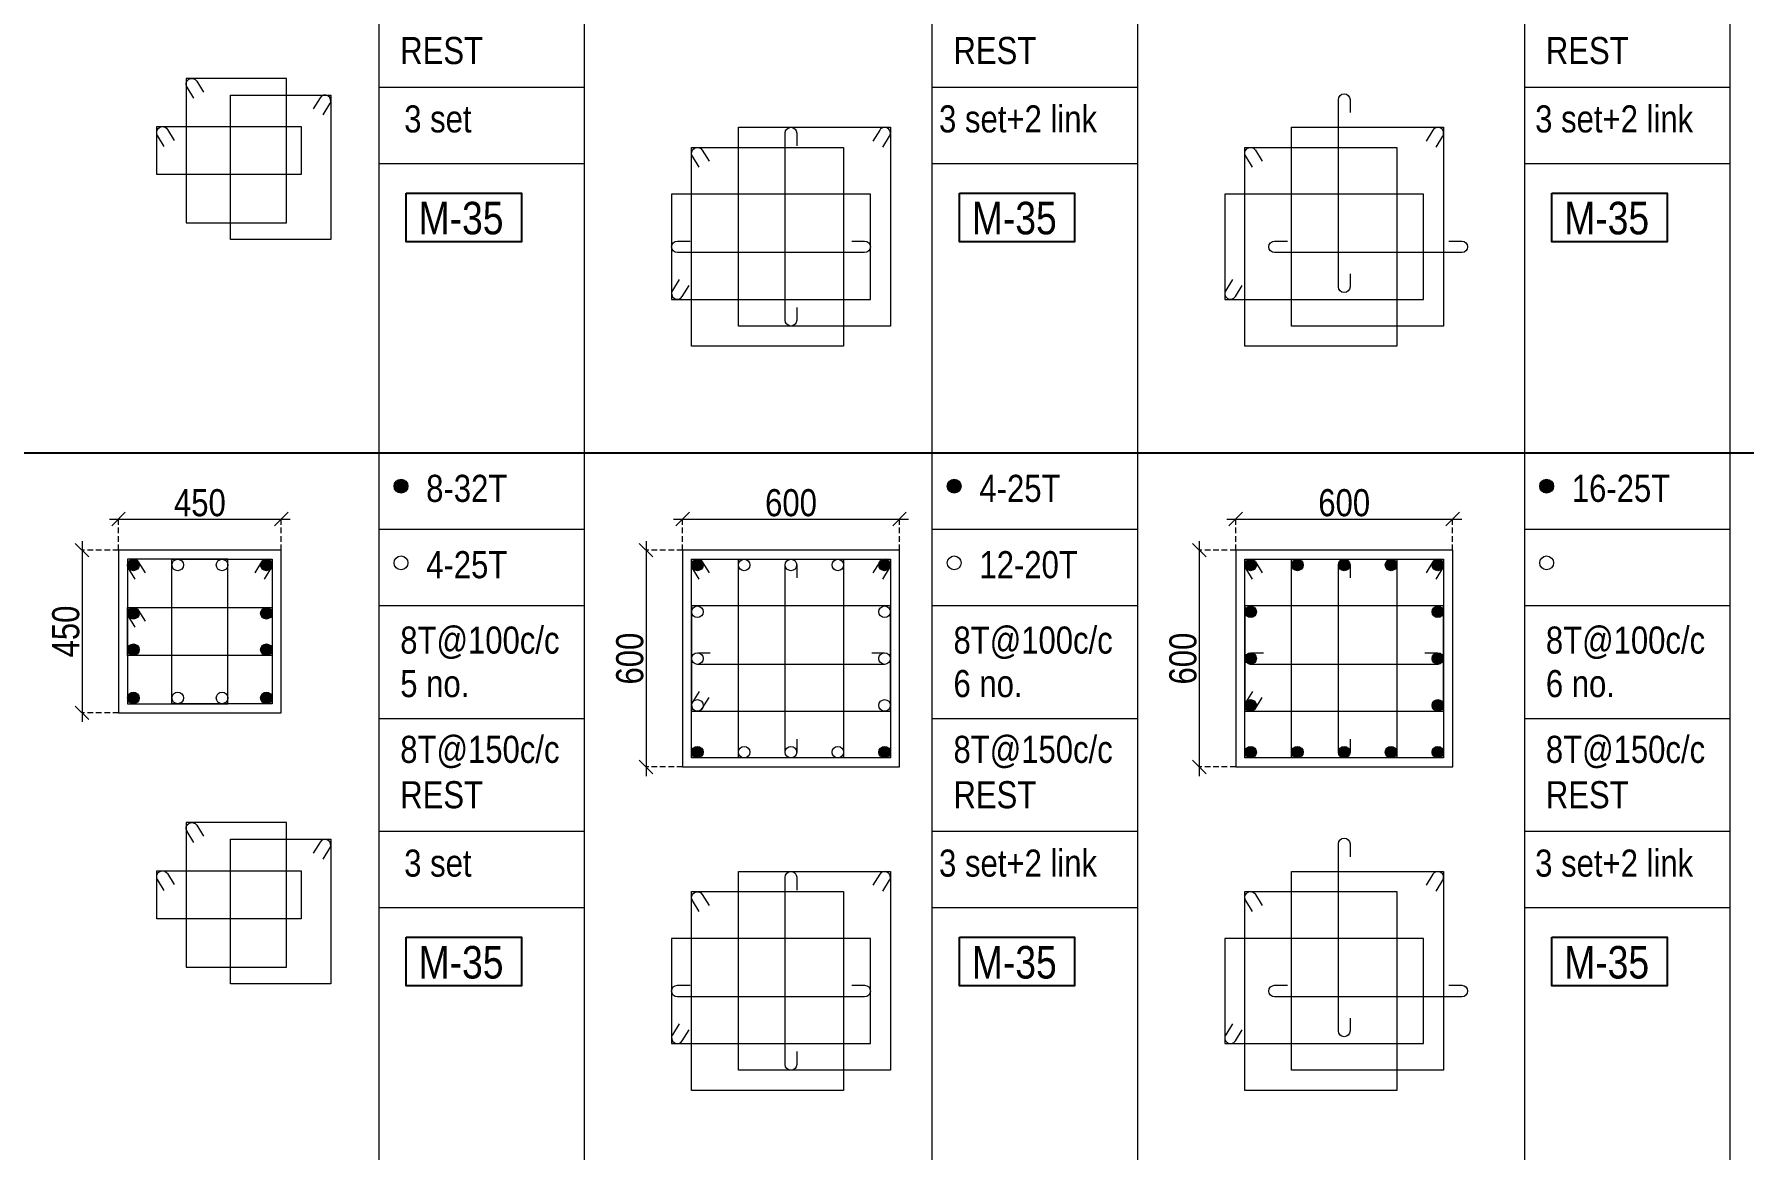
# Model space of a CAD drawing. Header units: millimetres. Extents: x 1112055 to 3390982, y -148532 to 766891.
# Drawn here: x 2142319 to 2161236, y 357993 to 370346 of the extents above; entities that cross this region are included whole.
import ezdxf
from ezdxf.enums import TextEntityAlignment as Align

# ---------------------------------------------------------------- set-up
doc = ezdxf.new("R2010")
doc.units = ezdxf.units.MM
doc.header["$PDMODE"] = 35
doc.header["$PDSIZE"] = -25
doc.linetypes.add('DASHED2', pattern=[0.375, 0.25, -0.125])
doc.linetypes.add('Hidden', pattern=[9.525, 6.35, -3.175])
for name, color, linetype, lineweight in [('B COL. SIZE DIM', 220, 'Continuous', 25), ('B COLSCH', 204, 'Continuous', 20), ('B COLUMN', 1, 'Hidden', 9), ('B STEEL', 34, 'Continuous', 15)]:
    doc.layers.add(name, color=color, linetype=linetype, lineweight=lineweight)
doc.layers.add('B TEXT', color=7, linetype='Continuous')
doc.styles.add('dim inside', font='romans.shx', dxfattribs={"width": 0.8, "height": 125})
doc.styles.add('SWINC', font='swissc.ttf')
doc.dimstyles.new('dim inside', dxfattribs={"dimtxt": 125, "dimasz": 100, "dimexe": 0, "dimexo": 0, "dimgap": 10, "dimtad": 0, "dimdec": 0, "dimzin": 0, "dimdsep": 46, "dimtxsty": 'dim inside', "dimblk": 'SMALL', "dimcen": 0.09, "dimadec": 0, "dimazin": 0, "dimtfac": 1, "dimtdec": 0, "dimtofl": 0, "dimtmove": 0, "dimatfit": 3, "dimfxl": 1, "dimtolj": 1, "dimtzin": 0, "dimarcsym": 2})

# ---------------------------------------------------------------- blocks, each defined once
blk = doc.blocks.new('_Oblique')
at = {"color": 0, "linetype": 'ByBlock', "lineweight": -2}
blk.add_line((-0.5, -0.5), (0.5, 0.5), dxfattribs=at)
blk = doc.blocks.new('*D1114')
at = {"layer": 'B COL. SIZE DIM', "color": 250, "lineweight": 9, "ltscale": 250, "transparency": 16777216}
blk.add_line((2143152, 364977), (2145152, 364977), dxfattribs=at)
at = {"layer": 'B COL. SIZE DIM', "color": 250, "linetype": 'DASHED2', "lineweight": 9, "ltscale": 250, "transparency": 16777216}
for p, q in [((2143252, 364632), (2143252, 364977)), ((2145052, 364632), (2145052, 364977))]:
    blk.add_line(p, q, dxfattribs=at)
at = {"layer": 'Defpoints', "color": 0, "ltscale": 250, "transparency": 16777216}
for p in [(2145052, 364977), (2143252, 364632), (2145052, 364632)]:
    blk.add_point(p, dxfattribs=at)
at = {"layer": 'B COL. SIZE DIM', "color": 250, "lineweight": 9, "ltscale": 250, "transparency": 16777216, "xscale": 150, "yscale": 150, "zscale": 150, "rotation": 180}
blk.add_blockref('_Oblique', (2143252, 364977), dxfattribs=at)
at = {"layer": 'B COL. SIZE DIM', "color": 250, "lineweight": 9, "ltscale": 250, "transparency": 16777216, "xscale": 150, "yscale": 150, "zscale": 150}
blk.add_blockref('_Oblique', (2145052, 364977), dxfattribs=at)
at = {"layer": 'B COL. SIZE DIM', "color": 6, "ltscale": 250, "transparency": 16777216, "insert": (2144152, 365156), "char_height": 300, "attachment_point": 5, "style": 'SWINC'}
blk.add_mtext('\\A1;450', dxfattribs=at)
blk = doc.blocks.new('*D1115')
at = {"layer": 'B COL. SIZE DIM', "color": 250, "lineweight": 9, "ltscale": 250, "transparency": 16777216}
blk.add_line((2142848, 364732), (2142848, 362732), dxfattribs=at)
at = {"layer": 'B COL. SIZE DIM', "color": 250, "linetype": 'DASHED2', "lineweight": 9, "ltscale": 250, "transparency": 16777216}
for p, q in [((2143252, 364632), (2142848, 364632)), ((2143252, 362832), (2142848, 362832))]:
    blk.add_line(p, q, dxfattribs=at)
at = {"layer": 'Defpoints', "color": 0, "ltscale": 250, "transparency": 16777216}
for p in [(2143252, 364632), (2142848, 362832), (2143252, 362832)]:
    blk.add_point(p, dxfattribs=at)
at = {"layer": 'B COL. SIZE DIM', "color": 250, "lineweight": 9, "ltscale": 250, "transparency": 16777216, "xscale": 150, "yscale": 150, "zscale": 150}
for p, rotation in [((2142848, 364632), 90), ((2142848, 362832), 270)]:
    blk.add_blockref('_Oblique', p, dxfattribs=dict(at, rotation=rotation))
at = {"layer": 'B COL. SIZE DIM', "color": 6, "ltscale": 250, "transparency": 16777216, "insert": (2142669, 363732), "char_height": 300, "attachment_point": 5, "rotation": 90, "style": 'SWINC'}
blk.add_mtext('\\A1;450', dxfattribs=at)
blk = doc.blocks.new('*D1127')
at = {"layer": 'B COL. SIZE DIM', "color": 250, "lineweight": 9, "ltscale": 250, "transparency": 16777216}
blk.add_line((2149393, 364977), (2151993, 364977), dxfattribs=at)
at = {"layer": 'B COL. SIZE DIM', "color": 250, "linetype": 'DASHED2', "lineweight": 9, "ltscale": 250, "transparency": 16777216}
for p, q in [((2149493, 364632), (2149493, 364977)), ((2151893, 364632), (2151893, 364977))]:
    blk.add_line(p, q, dxfattribs=at)
at = {"layer": 'Defpoints', "color": 0, "ltscale": 250, "transparency": 16777216}
for p in [(2151893, 364977), (2149493, 364632), (2151893, 364632)]:
    blk.add_point(p, dxfattribs=at)
at = {"layer": 'B COL. SIZE DIM', "color": 250, "lineweight": 9, "ltscale": 250, "transparency": 16777216, "xscale": 150, "yscale": 150, "zscale": 150, "rotation": 180}
blk.add_blockref('_Oblique', (2149493, 364977), dxfattribs=at)
at = {"layer": 'B COL. SIZE DIM', "color": 250, "lineweight": 9, "ltscale": 250, "transparency": 16777216, "xscale": 150, "yscale": 150, "zscale": 150}
blk.add_blockref('_Oblique', (2151893, 364977), dxfattribs=at)
at = {"layer": 'B COL. SIZE DIM', "color": 6, "ltscale": 250, "transparency": 16777216, "insert": (2150693, 365156), "char_height": 300, "attachment_point": 5, "style": 'SWINC'}
blk.add_mtext('\\A1;600', dxfattribs=at)
blk = doc.blocks.new('*D1128')
at = {"layer": 'B COL. SIZE DIM', "color": 250, "lineweight": 9, "ltscale": 250, "transparency": 16777216}
blk.add_line((2149089, 364732), (2149089, 362132), dxfattribs=at)
at = {"layer": 'B COL. SIZE DIM', "color": 250, "linetype": 'DASHED2', "lineweight": 9, "ltscale": 250, "transparency": 16777216}
for p, q in [((2149493, 364632), (2149089, 364632)), ((2149493, 362232), (2149089, 362232))]:
    blk.add_line(p, q, dxfattribs=at)
at = {"layer": 'Defpoints', "color": 0, "ltscale": 250, "transparency": 16777216}
for p in [(2149493, 364632), (2149089, 362232), (2149493, 362232)]:
    blk.add_point(p, dxfattribs=at)
at = {"layer": 'B COL. SIZE DIM', "color": 250, "lineweight": 9, "ltscale": 250, "transparency": 16777216, "xscale": 150, "yscale": 150, "zscale": 150}
for p, rotation in [((2149089, 364632), 90), ((2149089, 362232), 270)]:
    blk.add_blockref('_Oblique', p, dxfattribs=dict(at, rotation=rotation))
at = {"layer": 'B COL. SIZE DIM', "color": 6, "ltscale": 250, "transparency": 16777216, "insert": (2148910, 363432), "char_height": 300, "attachment_point": 5, "rotation": 90, "style": 'SWINC'}
blk.add_mtext('\\A1;600', dxfattribs=at)
blk = doc.blocks.new('*D1122')
at = {"layer": 'B COL. SIZE DIM', "color": 250, "lineweight": 9, "ltscale": 250, "transparency": 16777216}
blk.add_line((2155514, 364977), (2158114, 364977), dxfattribs=at)
at = {"layer": 'B COL. SIZE DIM', "color": 250, "linetype": 'DASHED2', "lineweight": 9, "ltscale": 250, "transparency": 16777216}
for p, q in [((2155614, 364632), (2155614, 364977)), ((2158014, 364632), (2158014, 364977))]:
    blk.add_line(p, q, dxfattribs=at)
at = {"layer": 'Defpoints', "color": 0, "ltscale": 250, "transparency": 16777216}
for p in [(2158014, 364977), (2155614, 364632), (2158014, 364632)]:
    blk.add_point(p, dxfattribs=at)
at = {"layer": 'B COL. SIZE DIM', "color": 250, "lineweight": 9, "ltscale": 250, "transparency": 16777216, "xscale": 150, "yscale": 150, "zscale": 150, "rotation": 180}
blk.add_blockref('_Oblique', (2155614, 364977), dxfattribs=at)
at = {"layer": 'B COL. SIZE DIM', "color": 250, "lineweight": 9, "ltscale": 250, "transparency": 16777216, "xscale": 150, "yscale": 150, "zscale": 150}
blk.add_blockref('_Oblique', (2158014, 364977), dxfattribs=at)
at = {"layer": 'B COL. SIZE DIM', "color": 6, "ltscale": 250, "transparency": 16777216, "insert": (2156814, 365156), "char_height": 300, "attachment_point": 5, "style": 'SWINC'}
blk.add_mtext('\\A1;600', dxfattribs=at)
blk = doc.blocks.new('*D1151')
at = {"layer": 'B COL. SIZE DIM', "color": 250, "lineweight": 9, "ltscale": 250, "transparency": 16777216}
blk.add_line((2155210, 364732), (2155210, 362132), dxfattribs=at)
at = {"layer": 'B COL. SIZE DIM', "color": 250, "linetype": 'DASHED2', "lineweight": 9, "ltscale": 250, "transparency": 16777216}
for p, q in [((2155614, 364632), (2155210, 364632)), ((2155614, 362232), (2155210, 362232))]:
    blk.add_line(p, q, dxfattribs=at)
at = {"layer": 'Defpoints', "color": 0, "ltscale": 250, "transparency": 16777216}
for p in [(2155614, 364632), (2155210, 362232), (2155614, 362232)]:
    blk.add_point(p, dxfattribs=at)
at = {"layer": 'B COL. SIZE DIM', "color": 250, "lineweight": 9, "ltscale": 250, "transparency": 16777216, "xscale": 150, "yscale": 150, "zscale": 150}
for p, rotation in [((2155210, 364632), 90), ((2155210, 362232), 270)]:
    blk.add_blockref('_Oblique', p, dxfattribs=dict(at, rotation=rotation))
at = {"layer": 'B COL. SIZE DIM', "color": 6, "ltscale": 250, "transparency": 16777216, "insert": (2155031, 363432), "char_height": 300, "attachment_point": 5, "rotation": 90, "style": 'SWINC'}
blk.add_mtext('\\A1;600', dxfattribs=at)

msp = doc.modelspace()

# ---------------------------------------------------------------- hatches: boundary and pattern name
at = {"layer": 'B STEEL', "lineweight": 9, "ltscale": 0.5}
h = msp.add_hatch(color=34, dxfattribs=at)
edge = h.paths.add_edge_path()
edge.add_arc((2146377.5, 365341.4), 76.8, 0, 360)
h = msp.add_hatch(color=34, dxfattribs=at)
edge = h.paths.add_edge_path()
edge.add_arc((2152499.1, 365341.4), 76.8, 0, 360)
h = msp.add_hatch(color=34, dxfattribs=at)
edge = h.paths.add_edge_path()
edge.add_arc((2159053.9, 365341.4), 76.8, 0, 360)
h = msp.add_hatch(color=34, dxfattribs=at)
edge = h.paths.add_edge_path()
edge.add_arc((2143415.8, 364468.3), 64, 0, 360)
h = msp.add_hatch(color=34, dxfattribs=at)
edge = h.paths.add_edge_path()
edge.add_arc((2144887.8, 364468.3), 64, 180, 540, ccw=False)
h = msp.add_hatch(color=34, dxfattribs=at)
edge = h.paths.add_edge_path()
edge.add_arc((2149656.7, 364468.3), 64, 0, 360)
h = msp.add_hatch(color=34, dxfattribs=at)
edge = h.paths.add_edge_path()
edge.add_arc((2151728.6, 364468.3), 64, 180, 540, ccw=False)
h = msp.add_hatch(color=34, dxfattribs=at)
edge = h.paths.add_edge_path()
edge.add_arc((2155778.3, 364468.3), 64, 0, 360)
h = msp.add_hatch(color=34, dxfattribs=at)
edge = h.paths.add_edge_path()
edge.add_arc((2156296.3, 364468.3), 64, 180, 540, ccw=False)
h = msp.add_hatch(color=34, dxfattribs=at)
edge = h.paths.add_edge_path()
edge.add_arc((2156814.2, 364468.3), 64, 180, 540, ccw=False)
h = msp.add_hatch(color=34, dxfattribs=at)
edge = h.paths.add_edge_path()
edge.add_arc((2157332.2, 364468.3), 64, 180, 540, ccw=False)
h = msp.add_hatch(color=34, dxfattribs=at)
edge = h.paths.add_edge_path()
edge.add_arc((2157850.2, 364468.3), 64, 180, 540, ccw=False)
at = {"layer": 'B STEEL'}
h = msp.add_hatch(color=34, dxfattribs=at)
edge = h.paths.add_edge_path()
edge.add_arc((2143415.8, 363933.9), 64, 0, 360)
h = msp.add_hatch(color=34, dxfattribs=at)
edge = h.paths.add_edge_path()
edge.add_arc((2144887.8, 363933.9), 64, 0, 360)
at = {"layer": 'B STEEL', "lineweight": 9, "ltscale": 0.5}
h = msp.add_hatch(color=34, dxfattribs=at)
edge = h.paths.add_edge_path()
edge.add_arc((2155778.3, 363950.3), 64, 180, 540, ccw=False)
h = msp.add_hatch(color=34, dxfattribs=at)
edge = h.paths.add_edge_path()
edge.add_arc((2157850.2, 363950.3), 64, 180, 540, ccw=False)
at = {"layer": 'B STEEL'}
h = msp.add_hatch(color=34, dxfattribs=at)
edge = h.paths.add_edge_path()
edge.add_arc((2143415.8, 363530.7), 64, 0, 360)
h = msp.add_hatch(color=34, dxfattribs=at)
edge = h.paths.add_edge_path()
edge.add_arc((2144887.8, 363530.7), 64, 0, 360)
at = {"layer": 'B STEEL', "lineweight": 9, "ltscale": 0.5}
h = msp.add_hatch(color=34, dxfattribs=at)
edge = h.paths.add_edge_path()
edge.add_arc((2155778.3, 363432.3), 64, 180, 540, ccw=False)
h = msp.add_hatch(color=34, dxfattribs=at)
edge = h.paths.add_edge_path()
edge.add_arc((2157850.2, 363432.3), 64, 180, 540, ccw=False)
h = msp.add_hatch(color=34, dxfattribs=at)
edge = h.paths.add_edge_path()
edge.add_arc((2143415.8, 362996.3), 64, 0, 360, ccw=False)
h = msp.add_hatch(color=34, dxfattribs=at)
edge = h.paths.add_edge_path()
edge.add_arc((2144887.8, 362996.3), 64, -180, 180)
h = msp.add_hatch(color=34, dxfattribs=at)
edge = h.paths.add_edge_path()
edge.add_arc((2155778.3, 362914.3), 64, 180, 540, ccw=False)
h = msp.add_hatch(color=34, dxfattribs=at)
edge = h.paths.add_edge_path()
edge.add_arc((2157850.2, 362914.3), 64, 180, 540, ccw=False)
h = msp.add_hatch(color=34, dxfattribs=at)
edge = h.paths.add_edge_path()
edge.add_arc((2149656.7, 362396.3), 64, 0, 360, ccw=False)
h = msp.add_hatch(color=34, dxfattribs=at)
edge = h.paths.add_edge_path()
edge.add_arc((2151728.6, 362396.3), 64, -180, 180)
h = msp.add_hatch(color=34, dxfattribs=at)
edge = h.paths.add_edge_path()
edge.add_arc((2155778.3, 362396.3), 64, 0, 360, ccw=False)
h = msp.add_hatch(color=34, dxfattribs=at)
edge = h.paths.add_edge_path()
edge.add_arc((2156296.3, 362396.3), 64, 180, 540, ccw=False)
h = msp.add_hatch(color=34, dxfattribs=at)
edge = h.paths.add_edge_path()
edge.add_arc((2156814.2, 362396.3), 64, 180, 540, ccw=False)
h = msp.add_hatch(color=34, dxfattribs=at)
edge = h.paths.add_edge_path()
edge.add_arc((2157332.2, 362396.3), 64, 180, 540, ccw=False)
h = msp.add_hatch(color=34, dxfattribs=at)
edge = h.paths.add_edge_path()
edge.add_arc((2157850.2, 362396.3), 64, -180, 180)

# ---------------------------------------------------------------- linework, layer by layer
msp.add_line((2087620, 365709.7), (2378433, 365709.7))
at = {"layer": 'B COLSCH', "color": 250, "lineweight": 0}
for p, q in [((2146131.2, 382189.4), (2146131.2, 332750.4)), ((2148405.6, 382189.4), (2148405.6, 323875.2)), ((2152252.8, 382189.4), (2152252.8, 332750.4)), ((2154527.2, 382189.4), (2154527.2, 323875.2)), ((2161082, 382189.4), (2161082, 323875.2)), ((2158807.7, 373949.6), (2158807.7, 332750.4)), ((2146131.2, 369760.1), (2148405.6, 369760.1)), ((2152252.8, 369760.1), (2154527.2, 369760.1)), ((2158807.7, 369760.1), (2161082, 369760.1)), ((2146131.2, 368915.1), (2148405.6, 368915.1)), ((2152252.8, 368915.1), (2154527.2, 368915.1)), ((2158807.7, 368915.1), (2161082, 368915.1)), ((2087620, 365709.7), (2216655.7, 365709.7)), ((2146131.2, 364864.8), (2148405.6, 364864.8)), ((2152252.8, 364864.8), (2154527.2, 364864.8)), ((2158807.7, 364864.8), (2161082, 364864.8)), ((2146131.2, 364019.8), (2148405.6, 364019.8)), ((2152252.8, 364019.8), (2154527.2, 364019.8)), ((2158807.7, 364019.8), (2161082, 364019.8)), ((2146131.2, 362770), (2148405.6, 362770)), ((2152252.8, 362770), (2154527.2, 362770)), ((2158807.7, 362770), (2161082, 362770)), ((2146131.2, 361520.2), (2148405.6, 361520.2)), ((2152252.8, 361520.2), (2154527.2, 361520.2)), ((2158807.7, 361520.2), (2161082, 361520.2)), ((2146131.2, 360675.2), (2148405.6, 360675.2)), ((2152252.8, 360675.2), (2154527.2, 360675.2)), ((2158807.7, 360675.2), (2161082, 360675.2))]:
    msp.add_line(p, q, dxfattribs=at)
at = {"layer": 'B COLUMN', "color": 1, "linetype": 'ByBlock', "lineweight": 20}
for points in [[(2143251.8, 362832.3), (2145051.8, 362832.3), (2145051.8, 364632.3), (2143251.8, 364632.3)], [(2149492.6, 362232.3), (2151892.6, 362232.3), (2151892.6, 364632.3), (2149492.6, 364632.3)], [(2155614.2, 362232.3), (2158014.2, 362232.3), (2158014.2, 364632.3), (2155614.2, 364632.3)]]:
    msp.add_lwpolyline(points, close=True, dxfattribs=at)
at = {"layer": 'B STEEL', "color": 34, "lineweight": 9, "ltscale": 0.5}
for points in [[(2143999.9, 368256.4), (2145109.2, 368256.4), (2145109.2, 369856.4), (2143999.9, 369856.4)], [(2145599.9, 368070.8), (2144490.5, 368070.8), (2144490.5, 369670.8), (2145599.9, 369670.8)], [(2143674, 369322), (2145274, 369322), (2145274, 368790.8), (2143674, 368790.8)], [(2151792.6, 369314.3), (2151792.6, 367114.3), (2150110.6, 367114.3), (2150110.6, 369314.3)], [(2157914.2, 369314.3), (2157914.2, 367114.3), (2156232.2, 367114.3), (2156232.2, 369314.3)], [(2151274.6, 369091.3), (2151274.6, 366891.3), (2149592.6, 366891.3), (2149592.6, 369091.3)], [(2157396.3, 369091.3), (2157396.3, 366891.3), (2155714.2, 366891.3), (2155714.2, 369091.3)], [(2149371.4, 367409.3), (2151571.4, 367409.3), (2151571.4, 368573.3), (2149371.4, 368573.3)], [(2155493, 367409.3), (2157693, 367409.3), (2157693, 368573.3), (2155493, 368573.3)], [(2143351.8, 362932.3), (2144461.2, 362932.3), (2144461.2, 364532.3), (2143351.8, 364532.3)], [(2144951.8, 362932.3), (2143842.5, 362932.3), (2143842.5, 364532.3), (2144951.8, 364532.3)], [(2151274.6, 364532.3), (2151274.6, 362332.3), (2149592.6, 362332.3), (2149592.6, 364532.3)], [(2151792.6, 364532.3), (2151792.6, 362332.3), (2150110.6, 362332.3), (2150110.6, 364532.3)], [(2157396.3, 364532.3), (2157396.3, 362332.3), (2155714.2, 362332.3), (2155714.2, 364532.3)], [(2157914.2, 364532.3), (2157914.2, 362332.3), (2156232.2, 362332.3), (2156232.2, 364532.3)], [(2143351.8, 363997.9), (2144951.8, 363997.9), (2144951.8, 363466.7), (2143351.8, 363466.7)], [(2149592.6, 362850.3), (2151792.6, 362850.3), (2151792.6, 364014.3), (2149592.6, 364014.3)], [(2155714.2, 362850.3), (2157914.2, 362850.3), (2157914.2, 364014.3), (2155714.2, 364014.3)], [(2143999.9, 360016.6), (2145109.2, 360016.6), (2145109.2, 361616.6), (2143999.9, 361616.6)], [(2145599.9, 359831), (2144490.5, 359831), (2144490.5, 361431), (2145599.9, 361431)], [(2143674, 361082.2), (2145274, 361082.2), (2145274, 360551), (2143674, 360551)], [(2151792.6, 361074.5), (2151792.6, 358874.5), (2150110.6, 358874.5), (2150110.6, 361074.5)], [(2157914.2, 361074.5), (2157914.2, 358874.5), (2156232.2, 358874.5), (2156232.2, 361074.5)], [(2151274.6, 360851.4), (2151274.6, 358651.4), (2149592.6, 358651.4), (2149592.6, 360851.4)], [(2157396.3, 360851.4), (2157396.3, 358651.4), (2155714.2, 358651.4), (2155714.2, 360851.4)], [(2149371.4, 359169.4), (2151571.4, 359169.4), (2151571.4, 360333.4), (2149371.4, 360333.4)], [(2155493, 359169.4), (2157693, 359169.4), (2157693, 360333.4), (2155493, 360333.4)]]:
    msp.add_lwpolyline(points, close=True, dxfattribs=at)
for points in [[(2144084.2, 369637.4), (2144009.4, 369758.8, -1), (2144118.4, 369826), (2144193.2, 369704.5)], [(2145515.6, 369451.7), (2145590.4, 369573.2, 1), (2145481.4, 369640.3), (2145406.6, 369518.9)], [(2156878.3, 367691.3), (2156878.3, 367548.6, -1), (2156750.2, 367548.6), (2156750.2, 369620.6, -1), (2156878.3, 369620.6), (2156878.3, 369478)], [(2143758.3, 369103), (2143683.5, 369224.4, -1), (2143792.6, 369291.6), (2143867.3, 369170.1)], [(2150756.7, 367321), (2150756.7, 367178.4, -1), (2150628.6, 367178.4), (2150628.6, 369250.3, -1), (2150756.7, 369250.3), (2150756.7, 369107.7)], [(2151708.4, 369095.3), (2151783.1, 369216.8, 1), (2151674.1, 369283.9), (2151599.3, 369162.4)], [(2157830, 369095.3), (2157904.7, 369216.8, 1), (2157795.7, 369283.9), (2157720.9, 369162.4)], [(2149676.9, 368872.2), (2149602.1, 368993.7, -1), (2149711.2, 369060.8), (2149785.9, 368939.3)], [(2155798.5, 368872.2), (2155723.7, 368993.7, -1), (2155832.8, 369060.8), (2155907.5, 368939.3)], [(2151364.7, 368055.3), (2151507.3, 368055.3, -1), (2151507.3, 367927.3), (2149435.4, 367927.3, -1), (2149435.4, 368055.3), (2149578, 368055.3)], [(2157973.2, 368055.3), (2158115.8, 368055.3, -1), (2158115.8, 367927.3), (2156043.8, 367927.3, -1), (2156043.8, 368055.3), (2156186.5, 368055.3)], [(2149455.6, 367628.3), (2149380.9, 367506.8, 1), (2149489.9, 367439.7), (2149564.7, 367561.2)], [(2155577.2, 367628.3), (2155502.5, 367506.8, 1), (2155611.5, 367439.7), (2155686.3, 367561.2)], [(2143436.1, 364313.2), (2143361.3, 364434.7, -1), (2143470.4, 364501.8), (2143545.1, 364380.3)], [(2144867.6, 364313.2), (2144942.3, 364434.7, 1), (2144833.3, 364501.8), (2144758.5, 364380.3)], [(2149676.9, 364313.2), (2149602.1, 364434.7, -1), (2149711.2, 364501.8), (2149785.9, 364380.3)], [(2150756.7, 362538.9), (2150756.7, 362396.3, -1), (2150628.6, 362396.3), (2150628.6, 364468.3, -1), (2150756.7, 364468.3), (2150756.7, 364325.6)], [(2151708.4, 364313.2), (2151783.1, 364434.7, 1), (2151674.1, 364501.8), (2151599.3, 364380.3)], [(2155798.5, 364313.2), (2155723.7, 364434.7, -1), (2155832.8, 364501.8), (2155907.5, 364380.3)], [(2156878.3, 362538.9), (2156878.3, 362396.3, -1), (2156750.2, 362396.3), (2156750.2, 364468.3, -1), (2156878.3, 364468.3), (2156878.3, 364325.6)], [(2157830, 364313.2), (2157904.7, 364434.7, 1), (2157795.7, 364501.8), (2157720.9, 364380.3)], [(2143436.1, 363778.8), (2143361.3, 363900.3, -1), (2143470.4, 363967.4), (2143545.1, 363845.9)], [(2151586, 363496.3), (2151728.6, 363496.3, -1), (2151728.6, 363368.3), (2149656.7, 363368.3, -1), (2149656.7, 363496.3), (2149799.3, 363496.3)], [(2157707.6, 363496.3), (2157850.2, 363496.3, -1), (2157850.2, 363368.3), (2155778.3, 363368.3, -1), (2155778.3, 363496.3), (2155920.9, 363496.3)], [(2149676.9, 363069.3), (2149602.1, 362947.8, 1), (2149711.2, 362880.7), (2149785.9, 363002.2)], [(2155798.5, 363069.3), (2155723.7, 362947.8, 1), (2155832.8, 362880.7), (2155907.5, 363002.2)], [(2144084.2, 361397.5), (2144009.4, 361519, -1), (2144118.4, 361586.1), (2144193.2, 361464.6)], [(2145515.6, 361211.9), (2145590.4, 361333.4, 1), (2145481.4, 361400.5), (2145406.6, 361279)], [(2156878.3, 359451.5), (2156878.3, 359308.8, -1), (2156750.2, 359308.8), (2156750.2, 361380.8, -1), (2156878.3, 361380.8), (2156878.3, 361238.1)], [(2143758.3, 360863.1), (2143683.5, 360984.6, -1), (2143792.6, 361051.7), (2143867.3, 360930.2)], [(2150756.7, 359081.2), (2150756.7, 358938.5, -1), (2150628.6, 358938.5), (2150628.6, 361010.5, -1), (2150756.7, 361010.5), (2150756.7, 360867.8)], [(2151708.4, 360855.4), (2151783.1, 360976.9, 1), (2151674.1, 361044), (2151599.3, 360922.6)], [(2157830, 360855.4), (2157904.7, 360976.9, 1), (2157795.7, 361044), (2157720.9, 360922.6)], [(2149676.9, 360632.4), (2149602.1, 360753.9, -1), (2149711.2, 360821), (2149785.9, 360699.5)], [(2155798.5, 360632.4), (2155723.7, 360753.9, -1), (2155832.8, 360821), (2155907.5, 360699.5)], [(2151364.7, 359815.4), (2151507.3, 359815.4, -1), (2151507.3, 359687.4), (2149435.4, 359687.4, -1), (2149435.4, 359815.4), (2149578, 359815.4)], [(2157973.2, 359815.4), (2158115.8, 359815.4, -1), (2158115.8, 359687.4), (2156043.8, 359687.4, -1), (2156043.8, 359815.4), (2156186.5, 359815.4)], [(2149455.6, 359388.5), (2149380.9, 359267, 1), (2149489.9, 359199.9), (2149564.7, 359321.4)], [(2155577.2, 359388.5), (2155502.5, 359267, 1), (2155611.5, 359199.9), (2155686.3, 359321.4)]]:
    msp.add_lwpolyline(points, format="xyb", dxfattribs=at)
for centre, radius in [((2146377.5, 365341.4), 76.8), ((2152499.1, 365341.4), 76.8), ((2159053.9, 365341.4), 76.8), ((2146377.5, 364491.2), 76.8), ((2152499.1, 364491.2), 76.8), ((2159053.9, 364491.2), 76.8), ((2143415.8, 364468.3), 64), ((2143906.5, 364468.3), 64), ((2144397.2, 364468.3), 64), ((2144887.8, 364468.3), 64), ((2149656.7, 364468.3), 64), ((2150174.6, 364468.3), 64), ((2150692.6, 364468.3), 64), ((2151210.6, 364468.3), 64), ((2151728.6, 364468.3), 64), ((2155778.3, 364468.3), 64), ((2156296.3, 364468.3), 64), ((2156814.2, 364468.3), 64), ((2157332.2, 364468.3), 64), ((2157850.2, 364468.3), 64), ((2143415.8, 363933.9), 64), ((2144887.8, 363933.9), 64), ((2149656.7, 363950.3), 64), ((2151728.6, 363950.3), 64), ((2155778.3, 363950.3), 64), ((2157850.2, 363950.3), 64), ((2143415.8, 363530.7), 64), ((2144887.8, 363530.7), 64), ((2149656.7, 363432.3), 64), ((2151728.6, 363432.3), 64), ((2155778.3, 363432.3), 64), ((2157850.2, 363432.3), 64), ((2143415.8, 362996.3), 64), ((2143906.5, 362996.3), 64), ((2144397.2, 362996.3), 64), ((2144887.8, 362996.3), 64), ((2149656.7, 362914.3), 64), ((2151728.6, 362914.3), 64), ((2155778.3, 362914.3), 64), ((2157850.2, 362914.3), 64), ((2149656.7, 362396.3), 64), ((2150174.6, 362396.3), 64), ((2150692.6, 362396.3), 64), ((2151210.6, 362396.3), 64), ((2151728.6, 362396.3), 64), ((2155778.3, 362396.3), 64), ((2156296.3, 362396.3), 64), ((2156814.2, 362396.3), 64), ((2157332.2, 362396.3), 64), ((2157850.2, 362396.3), 64)]:
    msp.add_circle(centre, radius, dxfattribs=at)
at = {"layer": 'B TEXT', "color": 1}
for points in [[(2146434.8, 368586), (2147709.4, 368586), (2147709.4, 368048.1), (2146434.8, 368048.1)], [(2152556.4, 368586), (2153831, 368586), (2153831, 368048.1), (2152556.4, 368048.1)], [(2159111.3, 368586), (2160385.9, 368586), (2160385.9, 368048.1), (2159111.3, 368048.1)], [(2146434.8, 360346.2), (2147709.4, 360346.2), (2147709.4, 359808.2), (2146434.8, 359808.2)], [(2152556.4, 360346.2), (2153831, 360346.2), (2153831, 359808.2), (2152556.4, 359808.2)], [(2159111.3, 360346.2), (2160385.9, 360346.2), (2160385.9, 359808.2), (2159111.3, 359808.2)]]:
    msp.add_lwpolyline(points, close=True, dxfattribs=at)

# ---------------------------------------------------------------- texts
at = {"layer": 'B TEXT', "style": 'SWINC'}
for s, p in [('REST', (2146369, 370014.6)), ('REST', (2152490.6, 370014.6)), ('REST', (2159045.5, 370014.6)), ('3 set', (2146412.9, 369257.6)), ('3 set+2 link', (2152331, 369257.6)), ('3 set+2 link', (2158927.2, 369257.6)), ('8-32T', (2146656, 365166.9)), ('4-25T', (2152777.6, 365166.9)), ('16-25T', (2159332.5, 365166.9)), ('4-25T', (2146656, 364321.9)), ('12-20T', (2152777.6, 364321.9)), ('8T@100c/c', (2146369, 363487)), ('8T@100c/c', (2152490.6, 363487)), ('8T@100c/c', (2159045.5, 363487)), ('5 no.', (2146369, 363005.3)), ('6 no.', (2152490.6, 363005.3)), ('6 no.', (2159045.5, 363005.3)), ('8T@150c/c', (2146369, 362277.2)), ('8T@150c/c', (2152490.6, 362277.2)), ('8T@150c/c', (2159045.5, 362277.2)), ('REST', (2146369, 361774.8)), ('REST', (2152490.6, 361774.8)), ('REST', (2159045.5, 361774.8)), ('3 set', (2146412.9, 361017.7)), ('3 set+2 link', (2152331, 361017.7)), ('3 set+2 link', (2158927.2, 361017.7))]:
    msp.add_text(s, height=300, dxfattribs=at).set_placement(p)
at = {"layer": 'B TEXT', "color": 1, "style": 'SWINC'}
for p in [(2146572.2, 368021.5), (2152693.8, 368021.5), (2159248.7, 368021.5), (2146572.2, 359781.7), (2152693.8, 359781.7), (2159248.7, 359781.7)]:
    msp.add_text('M-35', height=360, dxfattribs=at).set_placement(p, align=Align.BOTTOM_LEFT)

# ---------------------------------------------------------------- dimensions: what is measured, and where the dimension line sits
at = {"layer": 'B COL. SIZE DIM', "color": 250, "ltscale": 250}
for base, p1, p2, picture, middle in [((2145051.8, 364977.2), (2143251.8, 364632.3), (2145051.8, 364632.3), '*D1114', (2144151.8, 365156)), ((2151892.6, 364977.2), (2149492.6, 364632.3), (2151892.6, 364632.3), '*D1127', (2150692.6, 365156.2)), ((2158014.2, 364977.2), (2155614.2, 364632.3), (2158014.2, 364632.3), '*D1122', (2156814.2, 365156.2))]:
    dim = msp.add_linear_dim(base=base, p1=p1, p2=p2, dimstyle='dim inside', override={"dimtxt": 300, "dimasz": 150, "dimgap": 25, "dimtad": 3, "dimlfac": 0.25, "dimtxsty": 'SWINC', "dimblk1": 'Oblique', "dimblk2": 'Oblique', "dimsah": 1, "dimdle": 100, "dimclrd": 250, "dimclre": 250, "dimclrt": 6, "dimfxl": 1000, "dimlwd": 9, "dimlwe": 9}, dxfattribs=at)
    dim.commit()
    dim.dimension.update_dxf_attribs({"geometry": picture, "text_midpoint": middle})
for base, p1, p2, picture, middle in [((2142847.9, 362832.3), (2143251.8, 364632.3), (2143251.8, 362832.3), '*D1115', (2142669.1, 363732.3)), ((2149088.8, 362232.3), (2149492.6, 364632.3), (2149492.6, 362232.3), '*D1128', (2148909.8, 363432.3)), ((2155210.4, 362232.3), (2155614.2, 364632.3), (2155614.2, 362232.3), '*D1151', (2155031.4, 363432.3))]:
    dim = msp.add_linear_dim(base=base, p1=p1, p2=p2, angle=90, dimstyle='dim inside', override={"dimtxt": 300, "dimasz": 150, "dimgap": 25, "dimtad": 3, "dimlfac": 0.25, "dimtxsty": 'SWINC', "dimblk1": 'Oblique', "dimblk2": 'Oblique', "dimsah": 1, "dimdle": 100, "dimclrd": 250, "dimclre": 250, "dimclrt": 6, "dimfxl": 1000, "dimlwd": 9, "dimlwe": 9}, dxfattribs=at)
    dim.commit()
    dim.dimension.update_dxf_attribs({"geometry": picture, "text_midpoint": middle})

doc.saveas('drawing.dxf')
